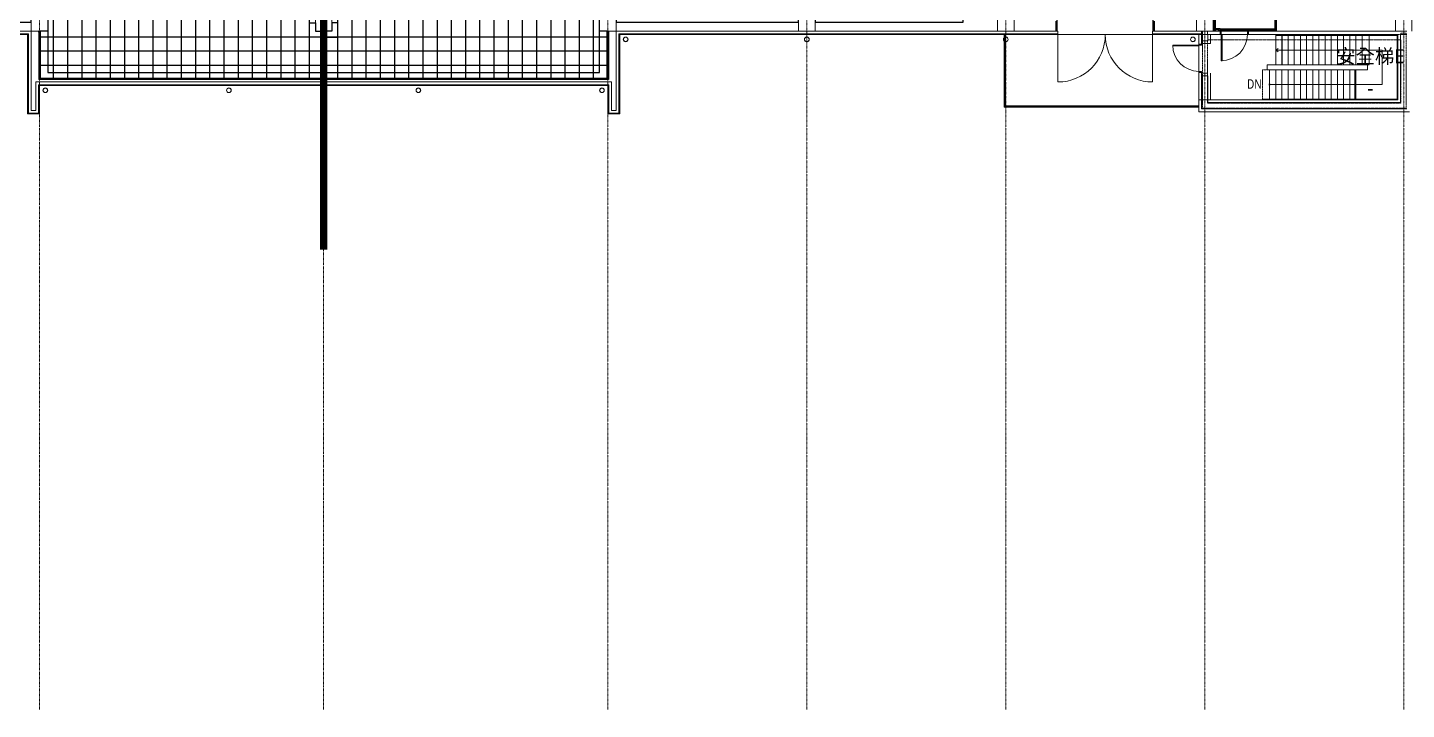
# Model space of a CAD drawing. Extents: x -32000 to 290600, y -96057 to 131250.
# Drawn here: x 126700 to 184915, y -29000 to -201 of the extents above; entities that cross this region are included whole.
import ezdxf
from ezdxf.enums import TextEntityAlignment as Align

# ---------------------------------------------------------------- set-up
doc = ezdxf.new("R2010")
doc.units = 0
for name, pattern in [('DIVIDE', [1.25, 0.5, -0.25, 0, -0.25, 0, -0.25]), ('H12PL3$0$JJP_三點線', [0.9, 0.3, -0.15, 0, -0.15, 0, -0.15, 0, -0.15]), ('H12PL3$0$JJP_虛線(退縮線、投影線、地下室範圍、非屬本工程、圖面分區)', [0.45, 0.3, -0.15]), ('XFDP30$0$HIDDEN2', [0.1875, 0.125, -0.0625])]:
    doc.linetypes.add(name, pattern=pattern)
for name, color, linetype in [('area code', 5, 'Continuous'), ('H12PL3$0$A-OBJE-MEP', 252, 'Continuous'), ('H12PL3$0$A-RAIL', 252, 'Continuous'), ('H12PL3$0$A-STRS', 252, 'Continuous'), ('H12PL3$0$A-TEXT', 252, 'Continuous'), ('H12PL3$0$A-WALL-EX', 252, 'Continuous'), ('H12PL3$0$A-WALL-IN', 252, 'Continuous'), ('H12PL3$0$A-ZONE', 252, 'Continuous'), ('H12PL3$0$Door', 252, 'Continuous'), ('H12PL3$0$S-COL', 252, 'Continuous'), ('H12PL3$0$S-GRID', 252, 'Continuous'), ('H12PL3$0$S-SLAB-SHOW', 252, 'Continuous'), ('H12PL3$0$S-WALL', 252, 'Continuous'), ('XFDP30$0$A-W-P1S (50K)', 9, 'Continuous'), ('XFDP30-200K$0$A-Partition-Col (200K)', 1, 'Continuous'), ('XFDP30-200K$0$A-W-R1 (Rockwool) (200K)', 2, 'Continuous'), ('XFDR30-200K$0$A-R-Plan (200K_Abnormal)', 141, 'Continuous'), ('XFDR30-200K$0$A-R-Plan(200K)', 141, 'Continuous')]:
    doc.layers.add(name, color=color, linetype=linetype)
doc.layers.add('XFDP30-200K$0$A-Area (200K)', color=7, linetype='Continuous', plot=False)
doc.layers.add('XFDR30-200K$0$A-Area (200K)', color=171, linetype='Continuous', plot=False)
doc.styles.add('H12PL3$0$Standard', font='', dxfattribs={"width": 0.8})
doc.styles.get('H12PL3$0$Standard').set_extended_font_data('Microsoft JhengHei')

# ---------------------------------------------------------------- blocks, each defined once
blk = doc.blocks.new('XFDP30')
at = {"layer": 'XFDP30$0$A-W-P1S (50K)'}
for p, q in [((176800, -350), (176800, 2975, 0)), ((176850, -350), (176850, 3025, 0)), ((179375, -350, 0), (179375, 3025, 0)), ((179425, -350, 0), (179425, 2975, 0)), ((170125, -350), (170125, 72)), ((170175, -350), (170175, 122)), ((174225, -350), (174225, 122)), ((174275, -350), (174275, 72)), ((177050, -250), (176850, -250)), ((177000, -300), (176850, -300)), ((177000, -350), (177000, -300)), ((177050, -350), (177050, -250)), ((178250, -350), (178250, -250)), ((178250, -250), (179375, -250)), ((178300, -350), (178300, -300)), ((178300, -300), (179375, -300))]:
    blk.add_line(p, q, dxfattribs=at)
at = {"layer": 'XFDP30$0$A-W-P1S (50K)', "linetype": 'XFDP30$0$HIDDEN2'}
for p, q in [((177050, -250), (178250, -250)), ((177050, -300), (178250, -300))]:
    blk.add_line(p, q, dxfattribs=at)
blk = doc.blocks.new('XFDP30-200K$0$TP1-50-Partition_Col-side')
blk.add_lwpolyline([(-2.5, -4), (-2.5, -3.9), (-2.6, -3.9), (-2.5, -3), (-2.5, -0.3), (-2.4, -0.2), (-0.7, -0.2), (-0.5, -0.2), (-0.1, -0.2), (0, -0.2), (0, -0.2), (0.5, -0.2), (0.6, -0.2), (2.4, -0.2), (2.5, -0.3), (2.5, -3), (2.6, -3.9), (2.5, -3.9), (2.5, -4), (2.7, -4), (2.7, 0), (-2.7, 0), (-2.7, -4)], close=True)
for points in [[(-1.6, -2.1), (-2.3, -2.1, 0.414213), (-2.4, -2.2), (-2.4, -3.6), (-2.5, -3.6), (-2.5, -2.2, -0.414213), (-2.3, -2), (-1.6, -2), (-1.6, -2.1)], [(1.6, -2.1), (2.3, -2.1, -0.414213), (2.4, -2.2), (2.4, -3.6), (2.5, -3.6), (2.5, -2.2, 0.414213), (2.3, -2), (1.6, -2), (1.6, -2.1)]]:
    blk.add_lwpolyline(points, format="xyb")
blk.add_lwpolyline([(2.2, -3.6), (-2.2, -3.6, -0.414214), (-2.3, -3.5), (-2.3, -2.6, -0.414214), (-2.2, -2.5), (-1.3, -2.5, 0.414214), (-1.1, -2.3), (-1.1, -2.2, 0.414214), (-1.3, -2.1), (-1.9, -2.1), (-1.9, -2.1), (-1.3, -2.1, -0.414214), (-1.2, -2.2), (-1.2, -2.3, -0.414214), (-1.3, -2.4), (-2.2, -2.4, 0.414214), (-2.4, -2.6), (-2.4, -3.5, 0.414214), (-2.2, -3.6), (2.2, -3.6, 0.414214), (2.4, -3.5), (2.4, -2.6, 0.414214), (2.2, -2.4), (1.3, -2.4, -0.414214), (1.2, -2.3), (1.2, -2.2, -0.414214), (1.3, -2.1), (1.9, -2.1), (1.9, -2.1), (1.3, -2.1, 0.414214), (1.1, -2.2), (1.1, -2.3, 0.414214), (1.3, -2.5), (2.2, -2.5, -0.414214), (2.3, -2.6), (2.3, -3.5, -0.414214)], format="xyb", close=True)
blk = doc.blocks.new('XFDP30-200K')
at = {"layer": 'XFDP30-200K$0$A-Area (200K)'}
blk.add_lwpolyline([(174600, 89650), (43650, 89650), (43650, 85450), (18450, 85450), (18450, 60390), (23000, 60390), (23000, 55815), (18449, 55815), (18449, 350), (127550, 350), (127550, -2100), (150850, -2100), (150850, 350), (174600, 350)], close=True, dxfattribs=at)
at = {"layer": 'XFDP30-200K$0$A-W-R1 (Rockwool) (200K)'}
for p, q in [((127175, -350, 0), (127175, -2400, 0)), ((127225, -350, 0), (127225, -2350, 0)), ((151175, -350, 0), (151175, -2350, 0)), ((151225, -350, 0), (151225, -2400, 0)), ((151225, -2400, 0), (127175, -2400, 0)), ((151175, -2350, 0), (127225, -2350, 0))]:
    blk.add_line(p, q, dxfattribs=at)
at = {"layer": 'XFDP30-200K$0$A-Partition-Col (200K)', "yscale": 10, "zscale": 10}
for p, xscale in [((127200, -350), -10), ((151200, -350), 10)]:
    blk.add_blockref('XFDP30-200K$0$TP1-50-Partition_Col-side', p, dxfattribs=dict(at, xscale=xscale))
blk = doc.blocks.new('H12PL3')
at = {"layer": 'H12PL3$0$A-OBJE-MEP', "lineweight": 0, "flags": 128}
for points in [[(152045, -700, 1), (151855, -700, 1)], [(159695, -700, 1), (159505, -700, 1)], [(168095, -700, 1), (167905, -700, 1)], [(175995, -700, 1), (175805, -700, 1)], [(127545, -2850, 1), (127355, -2850, 1)], [(135295, -2850, 1), (135105, -2850, 1)], [(143295, -2850, 1), (143105, -2850, 1)], [(151045, -2850, 1), (150855, -2850, 1)]]:
    blk.add_lwpolyline(points, format="xyb", close=True, dxfattribs=at)
at = {"layer": 'H12PL3$0$A-OBJE-MEP', "lineweight": 0}
for centre in [(151950, -700), (159600, -700), (168000, -700), (175900, -700), (127450, -2850), (135200, -2850), (143200, -2850), (150950, -2850)]:
    blk.add_circle(centre, 100, dxfattribs=at)
at = {"layer": 'H12PL3$0$A-RAIL', "lineweight": 0}
for p, q in [((167975, -500), (167925, -500)), ((167925, -500), (167925, -3563)), ((167967.5, -510), (167932.5, -510)), ((167932.5, -510), (167932.5, -3555.5)), ((167967.5, -510), (167932.5, -510)), ((167932.5, -510), (167932.5, -3555.5)), ((167967.5, -3520.5), (167967.5, -510)), ((167967.5, -3520.5), (167967.5, -510)), ((167975, -3513), (167975, -500)), ((167925, -3563), (176150, -3563)), ((167932.5, -3555.5), (176140, -3555.5)), ((167932.5, -3555.5), (176140, -3555.5)), ((176140, -3520.5), (167967.5, -3520.5)), ((176140, -3520.5), (167967.5, -3520.5)), ((176150, -3513), (167975, -3513)), ((176140, -3555.5), (176140, -3520.5)), ((176140, -3555.5), (176140, -3520.5)), ((176150, -3563), (176150, -3513))]:
    blk.add_line(p, q, dxfattribs=at)
at = {"layer": 'H12PL3$0$A-RAIL', "lineweight": 0, "flags": 128}
for points in [[(167962.5, -2019, 1), (167937.5, -2019, 1)], [(168650, -3525.5, 1), (168650, -3550.5, 1)], [(170350, -3525.5, 1), (170350, -3550.5, 1)], [(172050, -3525.5, 1), (172050, -3550.5, 1)], [(173750, -3525.5, 1), (173750, -3550.5, 1)], [(175450, -3525.5, 1), (175450, -3550.5, 1)]]:
    blk.add_lwpolyline(points, format="xyb", close=True, dxfattribs=at)
at = {"layer": 'H12PL3$0$A-STRS', "lineweight": 0}
for p, q in [((179400, -530), (179400, -1780)), ((183040, -530), (179400, -530)), ((179400, -530), (179400, -1780)), ((179660, -530), (179400, -530)), ((179660, -530), (179660, -1780)), ((179660, -1780), (179660, -530)), ((179660, -530), (179660, -1780)), ((179920, -530), (179660, -530)), ((179920, -530), (179920, -1780)), ((179920, -1780), (179920, -530)), ((179920, -530), (179920, -1780)), ((180180, -530), (179920, -530)), ((180180, -530), (180180, -1780)), ((180180, -1780), (180180, -530)), ((180180, -530), (180180, -1780)), ((180440, -530), (180180, -530)), ((180440, -530), (180440, -1780)), ((180440, -1780), (180440, -530)), ((180440, -530), (180440, -1780)), ((180700, -530), (180440, -530)), ((180700, -530), (180700, -1780)), ((180700, -1780), (180700, -530)), ((180700, -530), (180700, -1780)), ((180960, -530), (180700, -530)), ((180960, -530), (180960, -1780)), ((180960, -1780), (180960, -530)), ((180960, -530), (180960, -1780)), ((181220, -530), (180960, -530)), ((181220, -530), (181220, -1780)), ((181220, -1780), (181220, -530)), ((181220, -530), (181220, -1780)), ((181480, -530), (181220, -530)), ((181480, -530), (181480, -1780)), ((181480, -1780), (181480, -530)), ((181480, -530), (181480, -1780)), ((181740, -530), (181480, -530)), ((181740, -530), (181740, -1780)), ((181740, -1780), (181740, -530)), ((181740, -530), (181740, -1780)), ((182000, -530), (181740, -530)), ((182000, -530), (182000, -1780)), ((182000, -1780), (182000, -530)), ((182000, -530), (182000, -1780)), ((182260, -530), (182000, -530)), ((182260, -530), (182260, -1780)), ((182260, -1780), (182260, -530)), ((182260, -530), (182260, -1780)), ((182520, -530), (182260, -530)), ((182520, -530), (182520, -1780)), ((182520, -1780), (182520, -530)), ((182520, -530), (182520, -1780)), ((182780, -530), (182520, -530)), ((182780, -530), (182780, -1780)), ((182780, -1780), (182780, -530)), ((182780, -530), (182780, -1780)), ((183040, -530), (182780, -530)), ((183346.68, -530), (183040, -530)), ((183040, -530), (183040, -1780)), ((183040, -530), (183040, -1780)), ((183040, -530), (183040, -1780)), ((183040, -1780), (183040, -530)), ((184520, -530), (183040, -530)), ((183040, -530), (183040, -1780)), ((184520, -530), (183346.68, -530)), ((184520, -3230), (184520, -530)), ((184520, -3230), (184520, -530)), ((179500, -1080), (179400, -1155)), ((179400, -1155), (179660, -1155)), ((179400, -1155), (179500, -1230)), ((179660, -1155), (183040, -1155)), ((183040, -1155), (183895, -1155)), ((183895, -1155), (183895, -2605)), ((182780, -1980), (179140, -1980)), ((179140, -3230), (179140, -1980)), ((179400, -1980), (179140, -1980)), ((179140, -1980), (179140, -3230)), ((179400, -1780), (183040, -1780)), ((179400, -1780), (179660, -1780)), ((179400, -3230), (179400, -1980)), ((179660, -1980), (179400, -1980)), ((179400, -1980), (179400, -3230)), ((179400, -3230), (179400, -1980)), ((179660, -1780), (179920, -1780)), ((179660, -3230), (179660, -1980)), ((179920, -1980), (179660, -1980)), ((179660, -1980), (179660, -3230)), ((179660, -3230), (179660, -1980)), ((179920, -1780), (180180, -1780)), ((179920, -3230), (179920, -1980)), ((180180, -1980), (179920, -1980)), ((179920, -1980), (179920, -3230)), ((179920, -3230), (179920, -1980)), ((180180, -1780), (180440, -1780)), ((180180, -3230), (180180, -1980)), ((180440, -1980), (180180, -1980)), ((180180, -1980), (180180, -3230)), ((180180, -3230), (180180, -1980)), ((180440, -1780), (180700, -1780)), ((180440, -3230), (180440, -1980)), ((180700, -1980), (180440, -1980)), ((180440, -1980), (180440, -3230)), ((180440, -3230), (180440, -1980)), ((180700, -1780), (180960, -1780)), ((180700, -3230), (180700, -1980)), ((180960, -1980), (180700, -1980)), ((180700, -1980), (180700, -3230)), ((180700, -3230), (180700, -1980)), ((180960, -1780), (181220, -1780)), ((180960, -3230), (180960, -1980)), ((181220, -1980), (180960, -1980)), ((180960, -1980), (180960, -3230)), ((180960, -3230), (180960, -1980)), ((181220, -1780), (181480, -1780)), ((181220, -3230), (181220, -1980)), ((181480, -1980), (181220, -1980)), ((181220, -1980), (181220, -3230)), ((181220, -3230), (181220, -1980)), ((181480, -1780), (181740, -1780)), ((181480, -3230), (181480, -1980)), ((181740, -1980), (181480, -1980)), ((181480, -1980), (181480, -3230)), ((181480, -3230), (181480, -1980)), ((181740, -1780), (182000, -1780)), ((181740, -3230), (181740, -1980)), ((182000, -1980), (181740, -1980)), ((181740, -1980), (181740, -3230)), ((181740, -3230), (181740, -1980)), ((182000, -1780), (182260, -1780)), ((182000, -3230), (182000, -1980)), ((182260, -1980), (182000, -1980)), ((182000, -1980), (182000, -3230)), ((182000, -3230), (182000, -1980)), ((182260, -1780), (182520, -1780)), ((182260, -3230), (182260, -1980)), ((182520, -1980), (182260, -1980)), ((182260, -1980), (182260, -3230)), ((182260, -3230), (182260, -1980)), ((182520, -1780), (182780, -1780)), ((182520, -3230), (182520, -1980)), ((182780, -1980), (182520, -1980)), ((182520, -1980), (182520, -3230)), ((182520, -3230), (182520, -1980)), ((182780, -1780), (183040, -1780)), ((183270, -1980), (182780, -1980)), ((182780, -3230), (182780, -1980)), ((182780, -3230), (182780, -1980)), ((183270, -1980), (182780, -1980)), ((182780, -1980), (182780, -3230)), ((182780, -3230), (182780, -1980)), ((183040, -1780), (183270, -1780)), ((183040, -1780), (183270, -1780)), ((183270, -1780), (183270, -1980)), ((183270, -1780), (183270, -1980)), ((179400, -2605), (179140, -2605)), ((182780, -2605), (179400, -2605)), ((183895, -2605), (182780, -2605)), ((179140, -3230), (182780, -3230)), ((179140, -3230), (179400, -3230)), ((179400, -3230), (179660, -3230)), ((179660, -3230), (179920, -3230)), ((179920, -3230), (180180, -3230)), ((180180, -3230), (180440, -3230)), ((180440, -3230), (180700, -3230)), ((180700, -3230), (180960, -3230)), ((180960, -3230), (181220, -3230)), ((181220, -3230), (181480, -3230)), ((181480, -3230), (181740, -3230)), ((181740, -3230), (182000, -3230)), ((182000, -3230), (182260, -3230)), ((182260, -3230), (182520, -3230)), ((182520, -3230), (182780, -3230)), ((182780, -3230), (184520, -3230)), ((182780, -3230), (184520, -3230))]:
    blk.add_line(p, q, dxfattribs=at)
at = {"layer": 'H12PL3$0$A-STRS', "linetype": 'H12PL3$0$JJP_虛線(退縮線、投影線、地下室範圍、非屬本工程、圖面分區)', "lineweight": 0}
for p, q in [((179664.35, -1780), (179664.35, -530)), ((183346.68, -1780), (183346.68, -530)), ((179140, -1980), (178833.32, -1980)), ((178833.32, -1980), (178833.32, -3230)), ((182733.32, -3230), (182733.32, -1980)), ((183270, -1780), (183346.68, -1780)), ((178833.32, -3230), (179140, -3230))]:
    blk.add_line(p, q, dxfattribs=at)
at = {"layer": 'H12PL3$0$A-STRS', "lineweight": 0, "flags": 128}
blk.add_lwpolyline([(179140, -2630, 1), (179140, -2580, 1)], format="xyb", close=True, dxfattribs=at)
at = {"layer": 'H12PL3$0$A-WALL-EX', "lineweight": 0}
for p, q in [((126700, -465), (83000, -465)), ((126735, -465), (126700, -465)), ((126735, -465), (126700, -465)), ((126735, -500), (126735, -465)), ((126735, -3815), (126735, -500)), ((151700, -465), (151665, -465)), ((151700, -465), (151665, -465)), ((151665, -465), (151665, -500)), ((151665, -500), (151665, -3815)), ((170200, -465), (151700, -465)), ((170200, -385), (170200, -350)), ((170200, -465), (170200, -385)), ((170200, -500), (170200, -465)), ((174200, -385), (174200, -350)), ((174200, -465), (174200, -385)), ((176150, -465), (174200, -465)), ((174200, -500), (174200, -465)), ((176270, -350), (176150, -350)), ((176270, -350), (176150, -350)), ((176150, -465), (176270, -465)), ((176150, -465), (176270, -465)), ((176270, -465), (176270, -350)), ((176150, -900), (176270, -900)), ((176150, -2100), (176270, -2100)), ((127165, -2615), (127165, -2650)), ((127165, -2615), (127165, -2650)), ((127200, -2615), (127165, -2615)), ((127165, -2650), (127165, -3815)), ((151200, -2615), (127200, -2615)), ((151235, -2615), (151200, -2615)), ((151235, -2650), (151235, -2615)), ((151235, -2650), (151235, -2615)), ((151235, -3815), (151235, -2650)), ((126735, -3815), (126850, -3815)), ((126735, -3815), (126850, -3815)), ((127050, -3815), (126850, -3815)), ((127050, -3815), (127165, -3815)), ((127050, -3815), (127165, -3815)), ((151235, -3815), (151350, -3815)), ((151235, -3815), (151350, -3815)), ((151550, -3815), (151350, -3815)), ((151550, -3815), (151665, -3815)), ((151550, -3815), (151665, -3815))]:
    blk.add_line(p, q, dxfattribs=at)
at = {"layer": 'H12PL3$0$A-WALL-EX', "lineweight": 0, "flags": 128}
for points in [[(126735, -350), (83000, -350)], [(83000, -500), (126700, -500)], [(126700, -500), (126700, -3850)], [(126850, -350), (126735, -350)], [(126850, -3700), (126850, -350)], [(151550, -350), (151665, -350)], [(151550, -350), (151550, -3700)], [(170200, -350), (151665, -350)], [(151700, -500), (170160, -500)], [(151700, -500), (170160, -500)], [(151700, -500), (170160, -500)], [(151700, -500), (170160, -500)], [(151700, -500), (176150, -500)], [(151700, -500), (170200, -500)], [(151700, -3850), (151700, -500)], [(176150, -350), (174200, -350)], [(174200, -500), (176150, -500)], [(174240, -500), (176150, -500)], [(174240, -500), (176150, -500)], [(174240, -500), (176150, -500)], [(174240, -500), (176150, -500)], [(176150, -350), (176270, -350)], [(176150, -500), (176150, -465)], [(176150, -465), (176150, -900)], [(176270, -900), (176270, -350)], [(176150, -2100), (176150, -3640)], [(176270, -3640), (176270, -2100)], [(127050, -2500), (127050, -2615)], [(151350, -2500), (127050, -2500)], [(127050, -2615), (127050, -3700)], [(151200, -2650), (127200, -2650)], [(151200, -2650), (127200, -2650)], [(151200, -2650), (127200, -2650)], [(151200, -2650), (127200, -2650)], [(151200, -2650), (127200, -2650)], [(127200, -3850), (127200, -2650)], [(127200, -2650), (151200, -2650)], [(151200, -2650), (151200, -3850)], [(151350, -2500), (151350, -2615)], [(151350, -3700), (151350, -2615)], [(126700, -3850), (126735, -3850)], [(126735, -3850), (127165, -3850)], [(127050, -3700), (126850, -3700)], [(127200, -3850), (127165, -3850)], [(151200, -3850), (151235, -3850)], [(151235, -3850), (151665, -3850)], [(151550, -3700), (151350, -3700)], [(151700, -3850), (151665, -3850)], [(176150, -3760), (176150, -3640)], [(176150, -3760), (185050, -3760)], [(184930, -3640), (176270, -3640)]]:
    blk.add_lwpolyline(points, dxfattribs=at)
at = {"layer": 'H12PL3$0$A-WALL-IN', "lineweight": 0}
for p, q in [((177050, -500), (177050, -350)), ((178250, -500), (178250, -350))]:
    blk.add_line(p, q, dxfattribs=at)
at = {"layer": 'H12PL3$0$A-WALL-IN', "lineweight": 0, "flags": 128}
for points in [[(176270, -350), (176270, -500)], [(176270, -350), (176270, -500)], [(176270, -500), (176537, -500)], [(176270, -500), (176537, -500)], [(176537, -500), (176537, -762)], [(176650, -762), (176650, -500)], [(176650, -500), (177050, -500)], [(176650, -500), (184549.5, -500)], [(177050, -350), (176750, -350)], [(184450, -350), (176750, -350)], [(184450, -350), (178250, -350)], [(178250, -500), (184549.5, -500)], [(184549.5, -500), (184549.5, -3259.5)], [(184662.5, -500), (184930, -500)], [(184662.5, -3372.5), (184662.5, -500)], [(184662.5, -500), (184930, -500)], [(176537, -762), (176270, -762)], [(176270, -762), (176270, -875)], [(176270, -875), (176650, -875)], [(176650, -875), (176650, -762)], [(176537, -2125), (176270, -2125)], [(176270, -2125), (176270, -2238)], [(176270, -2238), (176537, -2238)], [(176537, -2238), (176537, -3372.5)], [(176650, -2238), (176650, -2125)], [(176650, -3259.5), (176650, -2238)], [(176537, -3372.5), (176650, -3372.5)], [(184549.5, -3259.5), (176650, -3259.5)], [(176650, -3372.5), (184549.5, -3372.5)], [(184662.5, -3372.5), (184549.5, -3372.5)]]:
    blk.add_lwpolyline(points, dxfattribs=at)
at = {"layer": 'H12PL3$0$Door', "lineweight": 0}
for p, q in [((170200, -385), (170200, -350)), ((170200, -465), (170200, -385)), ((170200, -465), (170200, -385)), ((170200, -500), (170200, -465)), ((170200, -500), (170200, -465)), ((170200, -500), (170200, -2500)), ((174200, -385), (174200, -350)), ((174200, -465), (174200, -385)), ((174200, -465), (174200, -385)), ((174200, -500), (174200, -465)), ((174200, -500), (174200, -465)), ((174200, -500), (174200, -2500)), ((177050, -500), (177050, -350)), ((177050, -350), (177100, -350)), ((177100, -500), (177050, -500)), ((177100, -350), (177100, -500)), ((177100, -500), (177100, -1600)), ((177130, -500), (177100, -500)), ((177130, -1600), (177130, -500)), ((178200, -500), (178200, -350)), ((178200, -350), (178250, -350)), ((178250, -500), (178200, -500)), ((178250, -350), (178250, -500)), ((176150, -950), (175050, -950)), ((175050, -950), (175050, -980)), ((175050, -980), (176150, -980)), ((176150, -950), (176150, -900)), ((176150, -900), (176270, -900)), ((176150, -980), (176150, -950)), ((176270, -950), (176150, -950)), ((176270, -900), (176270, -950)), ((177100, -1600), (177130, -1600)), ((176150, -2100), (176150, -2050)), ((176150, -2050), (176270, -2050)), ((176270, -2100), (176150, -2100)), ((176270, -2050), (176270, -2100))]:
    blk.add_line(p, q, dxfattribs=at)
for centre, radius, start, end in [((170200, -500), 2000, 270, 0), ((174200, -500), 2000, 180, 270), ((177100, -500), 1100, 270, 0), ((176150, -950), 1100, 180, 270)]:
    blk.add_arc(centre, radius, start, end, dxfattribs=at)
at = {"layer": 'H12PL3$0$S-COL', "lineweight": 0, "flags": 128}
for points in [[(126850, -350), (127550, -350), (127550, 350), (126850, 350)], [(138850, -350), (139550, -350), (139550, 350), (138850, 350)], [(150850, 350), (150850, -350), (151550, -350), (151550, 350)]]:
    blk.add_lwpolyline(points, close=True, dxfattribs=at)
for points in [[(159950, -350), (159950, 350), (159250, 350), (159250, -350)], [(168350, -350), (168350, 350), (167650, 350), (167650, -350)], [(176270, -350), (176750, -350), (176750, 350), (176050, 350), (176050, -350)], [(185150, -350), (185150, 350), (184450, 350), (184450, -350), (184930, -350)]]:
    blk.add_lwpolyline(points, dxfattribs=at)
at = {"layer": 'H12PL3$0$S-GRID', "linetype": 'H12PL3$0$JJP_三點線', "lineweight": 0}
for p, q in [((127200, 128250), (127200, -28000)), ((139200, 128250), (139200, -28000)), ((151200, 128250), (151200, -28000)), ((159600, 128250), (159600, -28000)), ((168000, 128250), (168000, -28000)), ((176400, 128250), (176400, -28000)), ((184800, 128250), (184800, -28000)), ((127200, -28000), (127200, -29000)), ((139200, -28000), (139200, -29000)), ((151200, -28000), (151200, -29000)), ((159600, -28000), (159600, -29000)), ((168000, -28000), (168000, -29000)), ((176400, -28000), (176400, -29000)), ((184800, -28000), (184800, -29000))]:
    blk.add_line(p, q, dxfattribs=at)
at = {"layer": 'H12PL3$0$S-SLAB-SHOW', "lineweight": 0, "flags": 128}
blk.add_lwpolyline([(176150, -500), (176150, -3260), (179140, -3260), (179140, -1980), (179040, -1980), (179040, -1780), (179400, -1780), (179400, -500)], close=True, dxfattribs=at)
at = {"layer": 'H12PL3$0$S-WALL', "linetype": 'H12PL3$0$JJP_虛線(退縮線、投影線、地下室範圍、非屬本工程、圖面分區)', "lineweight": 0, "flags": 128}
for points in [[(176300, -350), (176300, -3390)], [(176520, -500), (176520, -350)], [(184680, -500), (176520, -500)], [(184680, -440), (184680, -500)], [(184900, -440), (184680, -440)], [(184900, -3390), (184900, -440)], [(176520, -720), (184680, -720)], [(176520, -3390), (176520, -720)], [(184680, -720), (184680, -3390)], [(176300, -3610), (176300, -3390)], [(184680, -3390), (176520, -3390)], [(184900, -3610), (184900, -3390)], [(176300, -3610), (184900, -3610)]]:
    blk.add_lwpolyline(points, dxfattribs=at)
for name in ['XFDP30-200K', 'XFDP30']:
    blk.add_blockref(name, (0, 0))
at = {"layer": 'H12PL3$0$A-TEXT', "linetype": 'Continuous', "lineweight": 0, "insert": (178186.94, -2585.12), "char_height": 400, "attachment_point": 4, "style": 'H12PL3$0$Standard'}
blk.add_mtext('\\A1;DN', dxfattribs=at)
at = {"layer": 'H12PL3$0$A-ZONE', "style": 'H12PL3$0$Standard'}
for s, p in [('安全梯E', (183393.11, -1114.51)), ('-', (183393.11, -2456.4))]:
    blk.add_text(s, height=600, dxfattribs=at).set_placement(p, align=Align.TOP_CENTER)
blk = doc.blocks.new('XFDR30-200K')
at = {"layer": 'XFDR30-200K$0$A-Area (200K)', "elevation": 0}
blk.add_lwpolyline([(119150, 25), (126850, 25), (126850, 350), (127550, 350), (127550, -350), (127225, -350), (127225, -2350), (151175, -2350), (151175, -350), (150850, -350), (150850, 350), (151550, 350), (151550, 25), (159250, 25), (159250, 350), (159950, 350), (159950, 25), (166200, 25), (166200, 13200), (174600, 13200), (174600, 89975)], dxfattribs=at)
at = {"layer": 'XFDR30-200K$0$A-R-Plan (200K_Abnormal)'}
for points in [[(139200, -600), (138600, -600), (138600, 0), (138850, 0), (138850, -350), (139200, -350)], [(139200, -600), (139800, -600), (139800, 0), (139550, 0), (139550, -350), (139200, -350)]]:
    blk.add_lwpolyline(points, close=True, dxfattribs=at)
at = {"layer": 'XFDR30-200K$0$A-R-Plan(200K)'}
for p, q in [((127800, -2350), (127800, 89975, 0)), ((128400, -2350), (128400, 89975, 0)), ((129000, -2350), (129000, 89975, 0)), ((129600, -2350), (129600, 89975, 0)), ((130200, -2350), (130200, 89975, 0)), ((130800, -2350), (130800, 89975, 0)), ((131400, -2350), (131400, 89975, 0)), ((132000, -2350), (132000, 89975, 0)), ((132600, -2350), (132600, 89975, 0)), ((133200, -2350), (133200, 89975, 0)), ((133800, -2350), (133800, 89975, 0)), ((134400, -2350), (134400, 89975, 0)), ((135000, -2350), (135000, 89975, 0)), ((135600, -2350), (135600, 89975, 0)), ((136200, -2350), (136200, 89975, 0)), ((136800, -2350), (136800, 89975, 0)), ((137400, -2350), (137400, 89975, 0)), ((138000, -2350), (138000, 89975, 0)), ((138600, -2350), (138600, 89975, 0)), ((139800, -2350), (139800, 89975, 0)), ((140400, -2350), (140400, 89975, 0)), ((141000, -2350), (141000, 89975, 0)), ((141600, -2350), (141600, 89975, 0)), ((142200, -2350), (142200, 89975, 0)), ((142800, -2350), (142800, 89975, 0)), ((143400, -2350), (143400, 89975, 0)), ((144000, -2350), (144000, 89975, 0)), ((144600, -2350), (144600, 89975, 0)), ((145200, -2350), (145200, 89975, 0)), ((145800, -2350), (145800, 89975, 0)), ((146400, -2350), (146400, 89975, 0)), ((147000, -2350), (147000, 89975, 0)), ((147600, -2350), (147600, 89975, 0)), ((148200, -2350), (148200, 89975, 0)), ((148800, -2350), (148800, 89975, 0)), ((149400, -2350), (149400, 89975, 0)), ((150000, -2350), (150000, 89975, 0)), ((150600, -2350), (150600, 89975, 0)), ((151175, -600, 0), (127225, -600, 0)), ((139200, -600), (139200, -2350, 0)), ((151175, -1200, 0), (127225, -1200, 0)), ((151175, -1800, 0), (127225, -1800, 0))]:
    blk.add_line(p, q, dxfattribs=at)

msp = doc.modelspace()

# ---------------------------------------------------------------- linework, layer by layer
at = {"layer": 'area code', "color": 5, "linetype": 'DIVIDE', "const_width": 300}
msp.add_lwpolyline([(139200, 103179), (139200, -9579)], dxfattribs=at)

# ---------------------------------------------------------------- block references
for name in ['H12PL3', 'XFDR30-200K']:
    msp.add_blockref(name, (0, 0))

doc.saveas('drawing.dxf')
